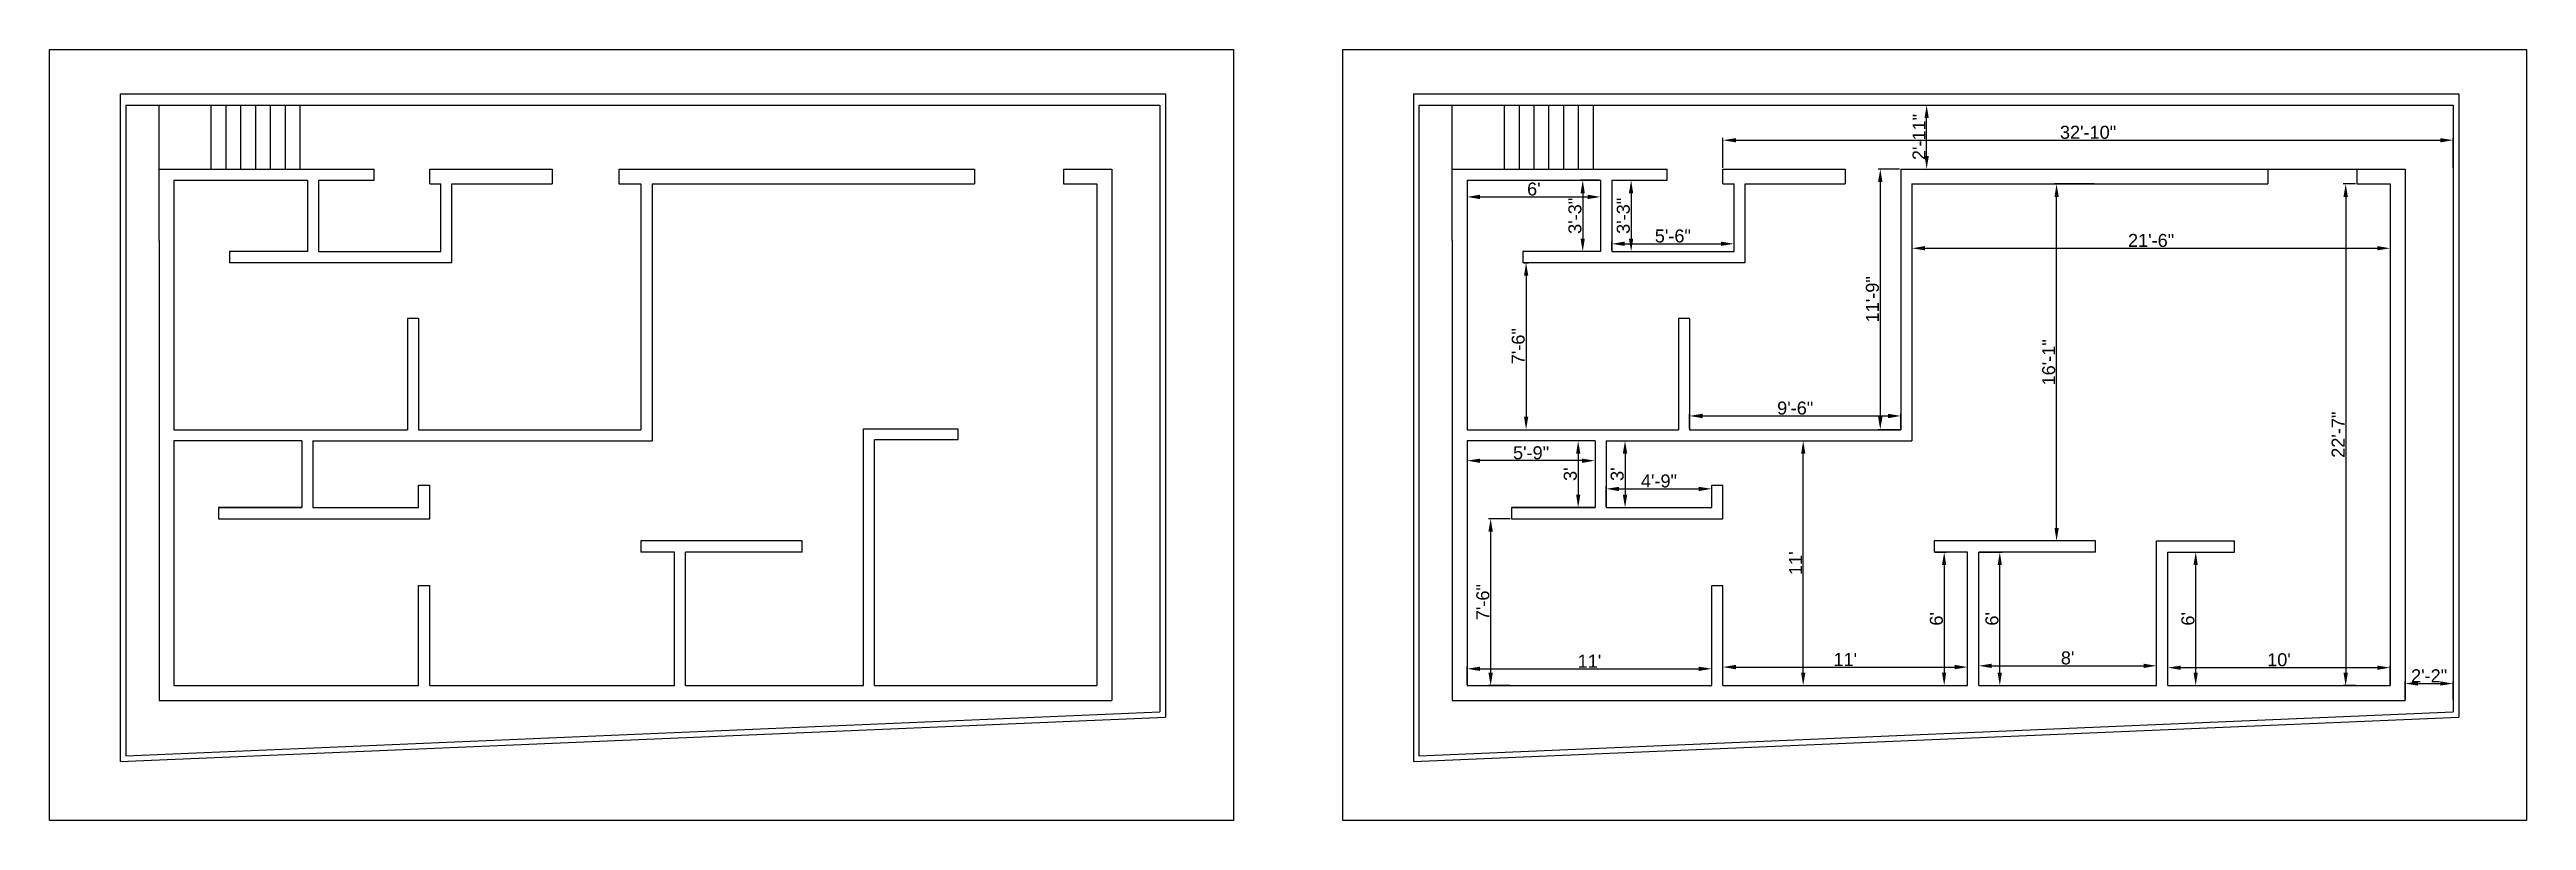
# Model space of a CAD drawing. Header units: inches. Extents: x 2901 to 4238, y 1942 to 2357.
import ezdxf

# ---------------------------------------------------------------- set-up
doc = ezdxf.new("R2010")
doc.units = ezdxf.units.IN
doc.layers.add('dim', color=200, linetype='Continuous')
doc.layers.add('wall', color=7, linetype='Continuous')
doc.styles.get("Standard").update_dxf_attribs({"font": 'arial.ttf'})
doc.dimstyles.new('ISO-25', dxfattribs={"dimtxt": 7, "dimasz": 7, "dimexe": 1.25, "dimexo": 0.625, "dimtad": 1, "dimdec": 0, "dimlunit": 4, "dimtxsty": 'Standard', "dimcen": 2.5, "dimadec": 0, "dimazin": 0, "dimtfac": 1, "dimtdec": 0, "dimtmove": 0, "dimatfit": 3, "dimfxl": 1, "dimfrac": 2, "dimarcsym": 0})

# ---------------------------------------------------------------- blocks, each defined once
blk = doc.blocks.new('*D12')
at = {"layer": 'Defpoints', "color": 0, "transparency": 16777216}
for p in [(3666, 2146.5), (3735, 2146.5), (3666, 2135.8)]:
    blk.add_point(p, dxfattribs=at)
at = {"layer": 'dim', "color": 0, "lineweight": -2, "transparency": 16777216}
for p, q in [((3666, 2145.9), (3666, 2134.5)), ((3735, 2145.9), (3735, 2134.5)), ((3728, 2135.8), (3673, 2135.8))]:
    blk.add_line(p, q, dxfattribs=at)
at = {"layer": 'dim', "color": 0, "transparency": 16777216}
for points in [[(3673, 2136.9), (3673, 2134.6), (3666, 2135.8)], [(3728, 2136.9), (3728, 2134.6), (3735, 2135.8)]]:
    blk.add_solid(points, dxfattribs=at)
at = {"layer": 'dim', "color": 0, "transparency": 16777216, "insert": (3700.5, 2140), "char_height": 7, "attachment_point": 5}
blk.add_mtext('5\'-9"', dxfattribs=at)
blk = doc.blocks.new('*D13')
at = {"layer": 'Defpoints', "color": 0, "transparency": 16777216}
for p in [(3735, 2146.5), (3725.9, 2110.5), (3735, 2110.5)]:
    blk.add_point(p, dxfattribs=at)
at = {"layer": 'dim', "color": 0, "lineweight": -2, "transparency": 16777216}
for p, q in [((3734.3, 2146.5), (3724.7, 2146.5)), ((3725.9, 2139.5), (3725.9, 2117.5)), ((3734.3, 2110.5), (3724.7, 2110.5))]:
    blk.add_line(p, q, dxfattribs=at)
at = {"layer": 'dim', "color": 0, "transparency": 16777216}
for points in [[(3724.8, 2139.5), (3727.1, 2139.5), (3725.9, 2146.5)], [(3724.8, 2117.5), (3727.1, 2117.5), (3725.9, 2110.5)]]:
    blk.add_solid(points, dxfattribs=at)
at = {"layer": 'dim', "color": 0, "transparency": 16777216, "insert": (3721.7, 2128.5), "char_height": 7, "attachment_point": 5, "rotation": 90}
blk.add_mtext("3'", dxfattribs=at)
blk = doc.blocks.new('*D14')
at = {"layer": 'Defpoints', "color": 0, "transparency": 16777216}
for p in [(3741, 2146.5), (3741, 2110.5), (3751.2, 2110.5)]:
    blk.add_point(p, dxfattribs=at)
at = {"layer": 'dim', "color": 0, "lineweight": -2, "transparency": 16777216}
for p, q in [((3741.6, 2146.5), (3752.4, 2146.5)), ((3751.2, 2139.5), (3751.2, 2117.5)), ((3741.6, 2110.5), (3752.4, 2110.5))]:
    blk.add_line(p, q, dxfattribs=at)
at = {"layer": 'dim', "color": 0, "transparency": 16777216}
for points in [[(3750, 2139.5), (3752.4, 2139.5), (3751.2, 2146.5)], [(3750, 2117.5), (3752.4, 2117.5), (3751.2, 2110.5)]]:
    blk.add_solid(points, dxfattribs=at)
at = {"layer": 'dim', "color": 0, "transparency": 16777216, "insert": (3747, 2128.5), "char_height": 7, "attachment_point": 5, "rotation": 90}
blk.add_mtext("3'", dxfattribs=at)
blk = doc.blocks.new('*D15')
at = {"layer": 'Defpoints', "color": 0, "transparency": 16777216}
for p in [(3798, 2120.6), (3741, 2110.5), (3798, 2110.5)]:
    blk.add_point(p, dxfattribs=at)
at = {"layer": 'dim', "color": 0, "lineweight": -2, "transparency": 16777216}
for p, q in [((3741, 2111.1), (3741, 2121.8)), ((3748, 2120.6), (3791, 2120.6)), ((3798, 2111.1), (3798, 2121.8))]:
    blk.add_line(p, q, dxfattribs=at)
at = {"layer": 'dim', "color": 0, "transparency": 16777216}
for points in [[(3748, 2121.7), (3748, 2119.4), (3741, 2120.6)], [(3791, 2121.7), (3791, 2119.4), (3798, 2120.6)]]:
    blk.add_solid(points, dxfattribs=at)
at = {"layer": 'dim', "color": 0, "transparency": 16777216, "insert": (3769.5, 2124.8), "char_height": 7, "attachment_point": 5}
blk.add_mtext('4\'-9"', dxfattribs=at)
blk = doc.blocks.new('*D16')
at = {"layer": 'Defpoints', "color": 0, "transparency": 16777216}
for p in [(3690, 2104.5), (3678.7, 2014.5), (3690, 2014.5)]:
    blk.add_point(p, dxfattribs=at)
at = {"layer": 'dim', "color": 0, "lineweight": -2, "transparency": 16777216}
for p, q in [((3689.3, 2104.5), (3677.5, 2104.5)), ((3678.7, 2097.5), (3678.7, 2021.5)), ((3689.3, 2014.5), (3677.5, 2014.5))]:
    blk.add_line(p, q, dxfattribs=at)
at = {"layer": 'dim', "color": 0, "transparency": 16777216}
for points in [[(3677.5, 2097.5), (3679.9, 2097.5), (3678.7, 2104.5)], [(3677.5, 2021.5), (3679.9, 2021.5), (3678.7, 2014.5)]]:
    blk.add_solid(points, dxfattribs=at)
at = {"layer": 'dim', "color": 0, "transparency": 16777216, "insert": (3674.5, 2059.5), "char_height": 7, "attachment_point": 5, "rotation": 90}
blk.add_mtext('7\'-6"', dxfattribs=at)
blk = doc.blocks.new('*D17')
at = {"layer": 'Defpoints', "color": 0, "transparency": 16777216}
for p in [(3798, 2023.6), (3666, 2014.5), (3798, 2014.5)]:
    blk.add_point(p, dxfattribs=at)
at = {"layer": 'dim', "color": 0, "lineweight": -2, "transparency": 16777216}
for p, q in [((3666, 2015.1), (3666, 2024.8)), ((3673, 2023.6), (3791, 2023.6)), ((3798, 2015.1), (3798, 2024.8))]:
    blk.add_line(p, q, dxfattribs=at)
at = {"layer": 'dim', "color": 0, "transparency": 16777216}
for points in [[(3673, 2024.7), (3673, 2022.4), (3666, 2023.6)], [(3791, 2024.7), (3791, 2022.4), (3798, 2023.6)]]:
    blk.add_solid(points, dxfattribs=at)
at = {"layer": 'dim', "color": 0, "transparency": 16777216, "insert": (3732, 2027.7), "char_height": 7, "attachment_point": 5}
blk.add_mtext("11'", dxfattribs=at)
blk = doc.blocks.new('*D36')
at = {"layer": 'Defpoints', "color": 0, "transparency": 16777216}
for p in [(4198, 2308.6), (3804, 2293), (4198, 2293)]:
    blk.add_point(p, dxfattribs=at)
at = {"layer": 'dim', "color": 0, "lineweight": -2, "transparency": 16777216}
for p, q in [((3804, 2293.6), (3804, 2309.8)), ((3811, 2308.6), (4191, 2308.6)), ((4198, 2293.6), (4198, 2309.8))]:
    blk.add_line(p, q, dxfattribs=at)
at = {"layer": 'dim', "color": 0, "transparency": 16777216}
for points in [[(3811, 2309.7), (3811, 2307.4), (3804, 2308.6)], [(4191, 2309.7), (4191, 2307.4), (4198, 2308.6)]]:
    blk.add_solid(points, dxfattribs=at)
at = {"layer": 'dim', "color": 0, "transparency": 16777216, "insert": (4001, 2312.8), "char_height": 7, "attachment_point": 5}
blk.add_mtext('32\'-10"', dxfattribs=at)
blk = doc.blocks.new('*D74')
at = {"layer": 'Defpoints', "color": 0, "transparency": 16777216}
for p in [(3900, 2293), (3888.9, 2152.5), (3900, 2152.5)]:
    blk.add_point(p, dxfattribs=at)
at = {"layer": 'dim', "color": 0, "lineweight": -2, "transparency": 16777216}
for p, q in [((3899.3, 2293), (3887.7, 2293)), ((3888.9, 2286), (3888.9, 2159.5)), ((3899.3, 2152.5), (3887.7, 2152.5))]:
    blk.add_line(p, q, dxfattribs=at)
at = {"layer": 'dim', "color": 0, "transparency": 16777216}
for points in [[(3887.7, 2286), (3890.1, 2286), (3888.9, 2293)], [(3887.7, 2159.5), (3890.1, 2159.5), (3888.9, 2152.5)]]:
    blk.add_solid(points, dxfattribs=at)
at = {"layer": 'dim', "color": 0, "transparency": 16777216, "insert": (3884.7, 2222.8), "char_height": 7, "attachment_point": 5, "rotation": 90}
blk.add_mtext('11\'-9"', dxfattribs=at)
blk = doc.blocks.new('*D77')
at = {"layer": 'Defpoints', "color": 0, "transparency": 16777216}
for p in [(3666, 2287), (3738, 2287), (3738, 2278)]:
    blk.add_point(p, dxfattribs=at)
at = {"layer": 'dim', "color": 0, "lineweight": -2, "transparency": 16777216}
for p, q in [((3666, 2286.4), (3666, 2276.8)), ((3738, 2286.4), (3738, 2276.8)), ((3673, 2278), (3731, 2278))]:
    blk.add_line(p, q, dxfattribs=at)
at = {"layer": 'dim', "color": 0, "transparency": 16777216}
for points in [[(3673, 2279.2), (3673, 2276.8), (3666, 2278)], [(3731, 2279.2), (3731, 2276.8), (3738, 2278)]]:
    blk.add_solid(points, dxfattribs=at)
at = {"layer": 'dim', "color": 0, "transparency": 16777216, "insert": (3702, 2282.2), "char_height": 7, "attachment_point": 5}
blk.add_mtext("6'", dxfattribs=at)
blk = doc.blocks.new('*D78')
at = {"layer": 'Defpoints', "color": 0, "transparency": 16777216}
for p in [(3738, 2287), (3728.4, 2248.5), (3738, 2248.5)]:
    blk.add_point(p, dxfattribs=at)
at = {"layer": 'dim', "color": 0, "lineweight": -2, "transparency": 16777216}
for p, q in [((3737.3, 2287), (3727.1, 2287)), ((3728.4, 2280), (3728.4, 2255.5)), ((3737.3, 2248.5), (3727.1, 2248.5))]:
    blk.add_line(p, q, dxfattribs=at)
at = {"layer": 'dim', "color": 0, "transparency": 16777216}
for points in [[(3727.2, 2280), (3729.5, 2280), (3728.4, 2287)], [(3727.2, 2255.5), (3729.5, 2255.5), (3728.4, 2248.5)]]:
    blk.add_solid(points, dxfattribs=at)
at = {"layer": 'dim', "color": 0, "transparency": 16777216, "insert": (3724.2, 2267.8), "char_height": 7, "attachment_point": 5, "rotation": 90}
blk.add_mtext('3\'-3"', dxfattribs=at)
blk = doc.blocks.new('*D79')
at = {"layer": 'Defpoints', "color": 0, "transparency": 16777216}
for p in [(3744, 2248.5), (3810, 2252.7), (3810, 2248.5)]:
    blk.add_point(p, dxfattribs=at)
at = {"layer": 'dim', "color": 0, "lineweight": -2, "transparency": 16777216}
for p, q in [((3744, 2249.1), (3744, 2254)), ((3751, 2252.7), (3803, 2252.7)), ((3810, 2249.1), (3810, 2254))]:
    blk.add_line(p, q, dxfattribs=at)
at = {"layer": 'dim', "color": 0, "transparency": 16777216}
for points in [[(3751, 2253.9), (3751, 2251.6), (3744, 2252.7)], [(3803, 2253.9), (3803, 2251.6), (3810, 2252.7)]]:
    blk.add_solid(points, dxfattribs=at)
at = {"layer": 'dim', "color": 0, "transparency": 16777216, "insert": (3777, 2256.9), "char_height": 7, "attachment_point": 5}
blk.add_mtext('5\'-6"', dxfattribs=at)
blk = doc.blocks.new('*D80')
at = {"layer": 'Defpoints', "color": 0, "transparency": 16777216}
for p in [(3744, 2287), (3744, 2248.5), (3754.5, 2248.5)]:
    blk.add_point(p, dxfattribs=at)
at = {"layer": 'dim', "color": 0, "lineweight": -2, "transparency": 16777216}
for p, q in [((3744.6, 2287), (3755.7, 2287)), ((3754.5, 2280), (3754.5, 2255.5)), ((3744.6, 2248.5), (3755.7, 2248.5))]:
    blk.add_line(p, q, dxfattribs=at)
at = {"layer": 'dim', "color": 0, "transparency": 16777216}
for points in [[(3753.3, 2280), (3755.6, 2280), (3754.5, 2287)], [(3753.3, 2255.5), (3755.6, 2255.5), (3754.5, 2248.5)]]:
    blk.add_solid(points, dxfattribs=at)
at = {"layer": 'dim', "color": 0, "transparency": 16777216, "insert": (3750.3, 2267.8), "char_height": 7, "attachment_point": 5, "rotation": 90}
blk.add_mtext('3\'-3"', dxfattribs=at)
blk = doc.blocks.new('*D82')
at = {"layer": 'Defpoints', "color": 0, "transparency": 16777216}
for p in [(3696, 2242.5), (3696, 2152.5), (3697.8, 2152.5)]:
    blk.add_point(p, dxfattribs=at)
at = {"layer": 'dim', "color": 0, "lineweight": -2, "transparency": 16777216}
for p, q in [((3696.6, 2242.5), (3699.1, 2242.5)), ((3697.8, 2235.5), (3697.8, 2159.5)), ((3696.6, 2152.5), (3699.1, 2152.5))]:
    blk.add_line(p, q, dxfattribs=at)
at = {"layer": 'dim', "color": 0, "transparency": 16777216}
for points in [[(3696.7, 2235.5), (3699, 2235.5), (3697.8, 2242.5)], [(3696.7, 2159.5), (3699, 2159.5), (3697.8, 2152.5)]]:
    blk.add_solid(points, dxfattribs=at)
at = {"layer": 'dim', "color": 0, "transparency": 16777216, "insert": (3693.6, 2197.5), "char_height": 7, "attachment_point": 5, "rotation": 90}
blk.add_mtext('7\'-6"', dxfattribs=at)
blk = doc.blocks.new('*D85')
at = {"layer": 'Defpoints', "color": 0, "transparency": 16777216}
for p in [(4172, 2006.5), (4198, 2015.6), (4198, 2006.5)]:
    blk.add_point(p, dxfattribs=at)
at = {"layer": 'dim', "color": 0, "lineweight": -2, "transparency": 16777216}
for p, q in [((4172, 2007.1), (4172, 2016.9)), ((4179, 2015.6), (4191, 2015.6)), ((4198, 2007.1), (4198, 2016.9))]:
    blk.add_line(p, q, dxfattribs=at)
at = {"layer": 'dim', "color": 0, "transparency": 16777216}
for points in [[(4179, 2016.8), (4179, 2014.5), (4172, 2015.6)], [(4191, 2016.8), (4191, 2014.5), (4198, 2015.6)]]:
    blk.add_solid(points, dxfattribs=at)
at = {"layer": 'dim', "color": 0, "transparency": 16777216, "insert": (4185, 2019.8), "char_height": 7, "attachment_point": 5}
blk.add_mtext('2\'-2"', dxfattribs=at)
blk = doc.blocks.new('*D86')
at = {"layer": 'Defpoints', "color": 0, "transparency": 16777216}
for p in [(3942, 2086.5), (3953.4, 2086.5), (3942, 2014.5)]:
    blk.add_point(p, dxfattribs=at)
at = {"layer": 'dim', "color": 0, "lineweight": -2, "transparency": 16777216}
for p, q in [((3942.6, 2086.5), (3954.6, 2086.5)), ((3953.4, 2021.5), (3953.4, 2079.5)), ((3942.6, 2014.5), (3954.6, 2014.5))]:
    blk.add_line(p, q, dxfattribs=at)
at = {"layer": 'dim', "color": 0, "transparency": 16777216}
for points in [[(3952.2, 2079.5), (3954.5, 2079.5), (3953.4, 2086.5)], [(3952.2, 2021.5), (3954.5, 2021.5), (3953.4, 2014.5)]]:
    blk.add_solid(points, dxfattribs=at)
at = {"layer": 'dim', "color": 0, "transparency": 16777216, "insert": (3949.2, 2050.5), "char_height": 7, "attachment_point": 5, "rotation": 90}
blk.add_mtext("6'", dxfattribs=at)
blk = doc.blocks.new('*D90')
at = {"layer": 'Defpoints', "color": 0, "transparency": 16777216}
for p in [(4038, 2025.2), (3942, 2014.5), (4038, 2014.5)]:
    blk.add_point(p, dxfattribs=at)
at = {"layer": 'dim', "color": 0, "lineweight": -2, "transparency": 16777216}
for p, q in [((3942, 2015.1), (3942, 2026.4)), ((3949, 2025.2), (4031, 2025.2)), ((4038, 2015.1), (4038, 2026.4))]:
    blk.add_line(p, q, dxfattribs=at)
at = {"layer": 'dim', "color": 0, "transparency": 16777216}
for points in [[(3949, 2026.3), (3949, 2024), (3942, 2025.2)], [(4031, 2026.3), (4031, 2024), (4038, 2025.2)]]:
    blk.add_solid(points, dxfattribs=at)
at = {"layer": 'dim', "color": 0, "transparency": 16777216, "insert": (3990, 2029.4), "char_height": 7, "attachment_point": 5}
blk.add_mtext("8'", dxfattribs=at)
blk = doc.blocks.new('*D91')
at = {"layer": 'Defpoints', "color": 0, "transparency": 16777216}
for p in [(4164, 2024.2), (4044, 2014.5), (4164, 2014.5)]:
    blk.add_point(p, dxfattribs=at)
at = {"layer": 'dim', "color": 0, "lineweight": -2, "transparency": 16777216}
for p, q in [((4044, 2015.1), (4044, 2025.4)), ((4051, 2024.2), (4157, 2024.2)), ((4164, 2015.1), (4164, 2025.4))]:
    blk.add_line(p, q, dxfattribs=at)
at = {"layer": 'dim', "color": 0, "transparency": 16777216}
for points in [[(4051, 2025.3), (4051, 2023), (4044, 2024.2)], [(4157, 2025.3), (4157, 2023), (4164, 2024.2)]]:
    blk.add_solid(points, dxfattribs=at)
at = {"layer": 'dim', "color": 0, "transparency": 16777216, "insert": (4104, 2028.4), "char_height": 7, "attachment_point": 5}
blk.add_mtext("10'", dxfattribs=at)
blk = doc.blocks.new('*D93')
at = {"layer": 'Defpoints', "color": 0, "transparency": 16777216}
for p in [(3984, 2285), (4005, 2285), (4005, 2092.5)]:
    blk.add_point(p, dxfattribs=at)
at = {"layer": 'dim', "color": 0, "lineweight": -2, "transparency": 16777216}
for p, q in [((4004.3, 2285), (3982.8, 2285)), ((3984, 2099.5), (3984, 2278)), ((4004.3, 2092.5), (3982.8, 2092.5))]:
    blk.add_line(p, q, dxfattribs=at)
at = {"layer": 'dim', "color": 0, "transparency": 16777216}
for points in [[(3982.9, 2278), (3985.2, 2278), (3984, 2285)], [(3982.9, 2099.5), (3985.2, 2099.5), (3984, 2092.5)]]:
    blk.add_solid(points, dxfattribs=at)
at = {"layer": 'dim', "color": 0, "transparency": 16777216, "insert": (3979.8, 2188.8), "char_height": 7, "attachment_point": 5, "rotation": 90}
blk.add_mtext('16\'-1"', dxfattribs=at)
blk = doc.blocks.new('*D96')
at = {"layer": 'Defpoints', "color": 0, "transparency": 16777216}
for p in [(4146, 2285), (4140, 2014.5), (4146, 2014.5)]:
    blk.add_point(p, dxfattribs=at)
at = {"layer": 'dim', "color": 0, "lineweight": -2, "transparency": 16777216}
for p, q in [((4145.3, 2285), (4138.7, 2285)), ((4140, 2278), (4140, 2021.5)), ((4145.3, 2014.5), (4138.7, 2014.5))]:
    blk.add_line(p, q, dxfattribs=at)
at = {"layer": 'dim', "color": 0, "transparency": 16777216}
for points in [[(4138.8, 2278), (4141.2, 2278), (4140, 2285)], [(4138.8, 2021.5), (4141.2, 2021.5), (4140, 2014.5)]]:
    blk.add_solid(points, dxfattribs=at)
at = {"layer": 'dim', "color": 0, "transparency": 16777216, "insert": (4135.9, 2149.8), "char_height": 7, "attachment_point": 5, "rotation": 90}
blk.add_mtext('22\'-7"', dxfattribs=at)
blk = doc.blocks.new('*D97')
at = {"layer": 'Defpoints', "color": 0, "transparency": 16777216}
for p in [(3918, 2086.5), (3918, 2014.5), (3923.4, 2014.5)]:
    blk.add_point(p, dxfattribs=at)
at = {"layer": 'dim', "color": 0, "lineweight": -2, "transparency": 16777216}
for p, q in [((3918.6, 2086.5), (3924.6, 2086.5)), ((3923.4, 2079.5), (3923.4, 2021.5)), ((3918.6, 2014.5), (3924.6, 2014.5))]:
    blk.add_line(p, q, dxfattribs=at)
at = {"layer": 'dim', "color": 0, "transparency": 16777216}
for points in [[(3922.2, 2079.5), (3924.5, 2079.5), (3923.4, 2086.5)], [(3922.2, 2021.5), (3924.5, 2021.5), (3923.4, 2014.5)]]:
    blk.add_solid(points, dxfattribs=at)
at = {"layer": 'dim', "color": 0, "transparency": 16777216, "insert": (3919.2, 2050.5), "char_height": 7, "attachment_point": 5, "rotation": 90}
blk.add_mtext("6'", dxfattribs=at)
blk = doc.blocks.new('*D98')
at = {"layer": 'Defpoints', "color": 0, "transparency": 16777216}
for p in [(3936, 2024.5), (3804, 2014.5), (3936, 2014.5)]:
    blk.add_point(p, dxfattribs=at)
at = {"layer": 'dim', "color": 0, "lineweight": -2, "transparency": 16777216}
for p, q in [((3804, 2015.1), (3804, 2025.7)), ((3811, 2024.5), (3929, 2024.5)), ((3936, 2015.1), (3936, 2025.7))]:
    blk.add_line(p, q, dxfattribs=at)
at = {"layer": 'dim', "color": 0, "transparency": 16777216}
for points in [[(3811, 2025.7), (3811, 2023.3), (3804, 2024.5)], [(3929, 2025.7), (3929, 2023.3), (3936, 2024.5)]]:
    blk.add_solid(points, dxfattribs=at)
at = {"layer": 'dim', "color": 0, "transparency": 16777216, "insert": (3870, 2028.6), "char_height": 7, "attachment_point": 5}
blk.add_mtext("11'", dxfattribs=at)
blk = doc.blocks.new('*D99')
at = {"layer": 'Defpoints', "color": 0, "transparency": 16777216}
for p in [(3804, 2146.5), (3847.3, 2146.5), (3804, 2014.5)]:
    blk.add_point(p, dxfattribs=at)
at = {"layer": 'dim', "color": 0, "lineweight": -2, "transparency": 16777216}
for p, q in [((3804.6, 2146.5), (3848.6, 2146.5)), ((3847.3, 2021.5), (3847.3, 2139.5)), ((3804.6, 2014.5), (3848.6, 2014.5))]:
    blk.add_line(p, q, dxfattribs=at)
at = {"layer": 'dim', "color": 0, "transparency": 16777216}
for points in [[(3846.2, 2139.5), (3848.5, 2139.5), (3847.3, 2146.5)], [(3846.2, 2021.5), (3848.5, 2021.5), (3847.3, 2014.5)]]:
    blk.add_solid(points, dxfattribs=at)
at = {"layer": 'dim', "color": 0, "transparency": 16777216, "insert": (3843.2, 2080.5), "char_height": 7, "attachment_point": 5, "rotation": 90}
blk.add_mtext("11'", dxfattribs=at)
blk = doc.blocks.new('*D128')
at = {"layer": 'Defpoints', "color": 0, "transparency": 16777216}
for p in [(3786, 2152.5), (3900, 2159.9), (3900, 2152.5)]:
    blk.add_point(p, dxfattribs=at)
at = {"layer": 'dim', "color": 0, "lineweight": -2, "transparency": 16777216}
for p, q in [((3786, 2153.1), (3786, 2161.1)), ((3793, 2159.9), (3893, 2159.9)), ((3900, 2153.1), (3900, 2161.1))]:
    blk.add_line(p, q, dxfattribs=at)
at = {"layer": 'dim', "color": 0, "transparency": 16777216}
for points in [[(3793, 2161.1), (3793, 2158.7), (3786, 2159.9)], [(3893, 2161.1), (3893, 2158.7), (3900, 2159.9)]]:
    blk.add_solid(points, dxfattribs=at)
at = {"layer": 'dim', "color": 0, "transparency": 16777216, "insert": (3843, 2164.1), "char_height": 7, "attachment_point": 5}
blk.add_mtext('9\'-6"', dxfattribs=at)
blk = doc.blocks.new('*D129')
at = {"layer": 'Defpoints', "color": 0, "transparency": 16777216}
for p in [(3906, 2285), (4164, 2285), (4164, 2250.3)]:
    blk.add_point(p, dxfattribs=at)
at = {"layer": 'dim', "color": 0, "lineweight": -2, "transparency": 16777216}
for p, q in [((3906, 2284.4), (3906, 2249.1)), ((4164, 2284.4), (4164, 2249.1)), ((3913, 2250.3), (4157, 2250.3))]:
    blk.add_line(p, q, dxfattribs=at)
at = {"layer": 'dim', "color": 0, "transparency": 16777216}
for points in [[(3913, 2251.5), (3913, 2249.2), (3906, 2250.3)], [(4157, 2251.5), (4157, 2249.2), (4164, 2250.3)]]:
    blk.add_solid(points, dxfattribs=at)
at = {"layer": 'dim', "color": 0, "transparency": 16777216, "insert": (4035, 2254.5), "char_height": 7, "attachment_point": 5}
blk.add_mtext('21\'-6"', dxfattribs=at)
blk = doc.blocks.new('*D131')
at = {"layer": 'Defpoints', "color": 0, "transparency": 16777216}
for p in [(4044, 2086.5), (4059.1, 2086.5), (4044, 2014.5)]:
    blk.add_point(p, dxfattribs=at)
at = {"layer": 'dim', "color": 0, "lineweight": -2, "transparency": 16777216}
for p, q in [((4044.6, 2086.5), (4060.3, 2086.5)), ((4059.1, 2021.5), (4059.1, 2079.5)), ((4044.6, 2014.5), (4060.3, 2014.5))]:
    blk.add_line(p, q, dxfattribs=at)
at = {"layer": 'dim', "color": 0, "transparency": 16777216}
for points in [[(4057.9, 2079.5), (4060.2, 2079.5), (4059.1, 2086.5)], [(4057.9, 2021.5), (4060.2, 2021.5), (4059.1, 2014.5)]]:
    blk.add_solid(points, dxfattribs=at)
at = {"layer": 'dim', "color": 0, "transparency": 16777216, "insert": (4054.9, 2050.5), "char_height": 7, "attachment_point": 5, "rotation": 90}
blk.add_mtext("6'", dxfattribs=at)
blk = doc.blocks.new('*D132')
at = {"layer": 'Defpoints', "color": 0, "transparency": 16777216}
for p in [(3900, 2327.5), (3913.9, 2327.5), (3900, 2293)]:
    blk.add_point(p, dxfattribs=at)
at = {"layer": 'dim', "color": 0, "lineweight": -2, "transparency": 16777216}
for p, q in [((3900.6, 2327.5), (3915.2, 2327.5)), ((3913.9, 2300), (3913.9, 2320.5)), ((3900.6, 2293), (3915.2, 2293))]:
    blk.add_line(p, q, dxfattribs=at)
at = {"layer": 'dim', "color": 0, "transparency": 16777216}
for points in [[(3912.8, 2320.5), (3915.1, 2320.5), (3913.9, 2327.5)], [(3912.8, 2300), (3915.1, 2300), (3913.9, 2293)]]:
    blk.add_solid(points, dxfattribs=at)
at = {"layer": 'dim', "color": 0, "transparency": 16777216, "insert": (3909.8, 2310.3), "char_height": 7, "attachment_point": 5, "rotation": 90}
blk.add_mtext('2\'-11"', dxfattribs=at)

msp = doc.modelspace()

# ---------------------------------------------------------------- linework, layer by layer
at = {"layer": 'dim'}
msp.add_line((4098, 2293), (4146, 2293), dxfattribs=at)
at = {"layer": 'wall'}
for p, q in [((2939.3, 2333.5), (2939.3, 1973.5)), ((2939.3, 2333.5), (3503.3, 2333.5)), ((2942.3, 2327.5), (3498.3, 2327.5)), ((2942.3, 2327.5), (2942.3, 1976.6)), ((2960.3, 2254.5), (2960.3, 2327.5)), ((2988.3, 2327.5), (2988.3, 2293)), ((2996.3, 2327.5), (2996.3, 2293)), ((3004.3, 2327.5), (3004.3, 2293)), ((3012.3, 2327.5), (3012.3, 2293)), ((3020.3, 2327.5), (3020.3, 2293)), ((3028.3, 2327.5), (3028.3, 2293)), ((3036.3, 2327.5), (3036.3, 2293)), ((3498.3, 2327.5), (3500.3, 2327.5)), ((3500.3, 2327.5), (3500.3, 2000.4)), ((3503.3, 2333.5), (3503.3, 1997.5)), ((3637, 2333.5), (3637, 1973.5)), ((3637, 2333.5), (4201, 2333.5)), ((3640, 2327.5), (4196, 2327.5)), ((3640, 2327.5), (3640, 1976.6)), ((3658, 2254.5), (3658, 2327.5)), ((3686, 2327.5), (3686, 2293)), ((3694, 2327.5), (3694, 2293)), ((3702, 2327.5), (3702, 2293)), ((3710, 2327.5), (3710, 2293)), ((3718, 2327.5), (3718, 2293)), ((3726, 2327.5), (3726, 2293)), ((3734, 2327.5), (3734, 2293)), ((4196, 2327.5), (4198, 2327.5)), ((4198, 2327.5), (4198, 2000.4)), ((4201, 2333.5), (4201, 1997.5)), ((2960.3, 2293), (3076.3, 2293)), ((2968.3, 2287), (2968.3, 2152.5)), ((2968.3, 2287), (3040.3, 2287)), ((3040.3, 2287), (3040.3, 2248.5)), ((3046.3, 2287), (3046.3, 2248.5)), ((3046.3, 2287), (3076.3, 2287)), ((3076.3, 2287), (3076.3, 2293)), ((3106.3, 2293), (3172.3, 2293)), ((3106.3, 2285), (3106.3, 2293)), ((3172.3, 2293), (3172.3, 2285)), ((3208.3, 2293), (3208.3, 2285)), ((3208.3, 2293), (3400.3, 2293)), ((3400.3, 2293), (3400.3, 2285)), ((3448.3, 2293), (3448.3, 2285)), ((3448.3, 2293), (3474.3, 2293)), ((3474.3, 2293), (3474.3, 2006.5)), ((3658, 2293), (3774, 2293)), ((3666, 2287), (3666, 2152.5)), ((3666, 2287), (3738, 2287)), ((3738, 2287), (3738, 2248.5)), ((3744, 2287), (3744, 2248.5)), ((3744, 2287), (3774, 2287)), ((3774, 2287), (3774, 2293)), ((3804, 2285), (3804, 2293)), ((3804, 2293), (3870, 2293)), ((3870, 2293), (3870, 2285)), ((3900, 2293), (3900, 2152.5)), ((3900, 2293), (4098, 2293)), ((4098, 2293), (4098, 2285)), ((4146, 2293), (4146, 2285)), ((4146, 2293), (4172, 2293)), ((4172, 2293), (4172, 2006.5)), ((3106.3, 2285), (3112.3, 2285)), ((3112.3, 2248.5), (3112.3, 2285)), ((3118.3, 2285), (3172.3, 2285)), ((3118.3, 2242.5), (3118.3, 2285)), ((3208.3, 2285), (3220.3, 2285)), ((3220.3, 2285), (3220.3, 2152.5)), ((3226.3, 2285), (3226.3, 2146.5)), ((3226.3, 2285), (3400.3, 2285)), ((3448.3, 2285), (3466.3, 2285)), ((3466.3, 2285), (3466.3, 2014.5)), ((3804, 2285), (3810, 2285)), ((3810, 2248.5), (3810, 2285)), ((3816, 2242.5), (3816, 2285)), ((3816, 2285), (3870, 2285)), ((3906, 2285), (3906, 2146.5)), ((3906, 2285), (4098, 2285)), ((4146, 2285), (4164, 2285)), ((4164, 2285), (4164, 2014.5)), ((2960.3, 2254.5), (2960.3, 2006.5)), ((2998.3, 2248.5), (2998.3, 2242.5)), ((3040.3, 2248.5), (2998.3, 2248.5)), ((3046.3, 2248.5), (3112.3, 2248.5)), ((3658, 2254.5), (3658, 2006.5)), ((3738, 2248.5), (3696, 2248.5)), ((3696, 2248.5), (3696, 2242.5)), ((3744, 2248.5), (3810, 2248.5)), ((3118.3, 2242.5), (2998.3, 2242.5)), ((3816, 2242.5), (3696, 2242.5)), ((3094.3, 2212.5), (3094.3, 2152.5)), ((3100.3, 2212.5), (3094.3, 2212.5)), ((3100.3, 2212.5), (3100.3, 2152.5)), ((3780, 2212.5), (3780, 2152.5)), ((3786, 2212.5), (3780, 2212.5)), ((3786, 2212.5), (3786, 2152.5)), ((2968.3, 2152.5), (3094.3, 2152.5)), ((3100.3, 2152.5), (3220.3, 2152.5)), ((3340.3, 2014.5), (3340.3, 2153)), ((3340.3, 2153), (3391.3, 2153)), ((3391.3, 2153), (3391.3, 2147)), ((3666, 2152.5), (3780, 2152.5)), ((3786, 2152.5), (3900, 2152.5)), ((2968.3, 2146.5), (2968.3, 2014.5)), ((3037.3, 2146.5), (2968.3, 2146.5)), ((3037.3, 2146.5), (3037.3, 2110.5)), ((3043.3, 2146.5), (3043.3, 2110.5)), ((3043.3, 2146.5), (3106.3, 2146.5)), ((3106.3, 2146.5), (3226.3, 2146.5)), ((3346.3, 2014.5), (3346.3, 2147)), ((3391.3, 2147), (3346.3, 2147)), ((3666, 2146.5), (3666, 2014.5)), ((3735, 2146.5), (3666, 2146.5)), ((3735, 2146.5), (3735, 2110.5)), ((3741, 2146.5), (3741, 2110.5)), ((3741, 2146.5), (3804, 2146.5)), ((3804, 2146.5), (3906, 2146.5)), ((3100.3, 2110.5), (3100.3, 2122.5)), ((3100.3, 2122.5), (3106.3, 2122.5)), ((3106.3, 2104.5), (3106.3, 2122.5)), ((3798, 2110.5), (3798, 2122.5)), ((3798, 2122.5), (3804, 2122.5)), ((3804, 2104.5), (3804, 2122.5)), ((2992.3, 2110.5), (2992.3, 2104.5)), ((2992.3, 2110.5), (3037.3, 2110.5)), ((3037.3, 2110.5), (2992.3, 2110.5)), ((2992.3, 2104.5), (3106.3, 2104.5)), ((3043.3, 2110.5), (3100.3, 2110.5)), ((3690, 2110.5), (3690, 2104.5)), ((3690, 2110.5), (3735, 2110.5)), ((3735, 2110.5), (3690, 2110.5)), ((3690, 2104.5), (3804, 2104.5)), ((3741, 2110.5), (3798, 2110.5)), ((3220.3, 2092.5), (3220.3, 2086.5)), ((3307.3, 2092.5), (3220.3, 2092.5)), ((3238.3, 2086.5), (3220.3, 2086.5)), ((3238.3, 2014.5), (3238.3, 2086.5)), ((3244.3, 2014.5), (3244.3, 2086.5)), ((3307.3, 2086.5), (3244.3, 2086.5)), ((3307.3, 2086.5), (3307.3, 2092.5)), ((4005, 2092.5), (3918, 2092.5)), ((3918, 2092.5), (3918, 2086.5)), ((3936, 2086.5), (3918, 2086.5)), ((3936, 2014.5), (3936, 2086.5)), ((3942, 2014.5), (3942, 2086.5)), ((4005, 2086.5), (3942, 2086.5)), ((4005, 2086.5), (4005, 2092.5)), ((4038, 2014.5), (4038, 2092.5)), ((4038, 2092.5), (4080, 2092.5)), ((4044, 2014.5), (4044, 2086.5)), ((4044, 2086.5), (4080, 2086.5)), ((4080, 2086.5), (4080, 2092.5)), ((3100.3, 2068.5), (3106.3, 2068.5)), ((3100.3, 2014.5), (3100.3, 2068.5)), ((3106.3, 2014.5), (3106.3, 2068.5)), ((3798, 2068.5), (3804, 2068.5)), ((3798, 2014.5), (3798, 2068.5)), ((3804, 2014.5), (3804, 2068.5)), ((2960.3, 2006.5), (3474.3, 2006.5)), ((2968.3, 2014.5), (3100.3, 2014.5)), ((3106.3, 2014.5), (3238.3, 2014.5)), ((3244.3, 2014.5), (3340.3, 2014.5)), ((3346.3, 2014.5), (3466.3, 2014.5)), ((3658, 2006.5), (4172, 2006.5)), ((3666, 2014.5), (3798, 2014.5)), ((3804, 2014.5), (3936, 2014.5)), ((3942, 2014.5), (4038, 2014.5)), ((4044, 2014.5), (4164, 2014.5)), ((2939.3, 1973.5), (3503.3, 1997.5)), ((2942.3, 1976.6), (3500.3, 2000.4)), ((3637, 1973.5), (4201, 1997.5)), ((3640, 1976.6), (4198, 2000.4))]:
    msp.add_line(p, q, dxfattribs=at)
for points in [[(2901.2, 2357.5), (3539.9, 2357.5), (3539.9, 1941.8), (2901.2, 1941.8)], [(3598.9, 2357.5), (4237.5, 2357.5), (4237.5, 1941.8), (3598.9, 1941.8)]]:
    msp.add_lwpolyline(points, close=True, dxfattribs=at)

# ---------------------------------------------------------------- dimensions: what is measured, and where the dimension line sits
at = {"layer": 'dim'}
for base, p1, p2, picture, middle in [((3913.9275704, 2327.5131776), (3899.9648727, 2293.0131776), (3899.9648727, 2327.5131776), '*D132', (3909.7882457, 2310.2631776)), ((3728.3717229, 2248.5131776), (3737.9648727, 2287.0131776), (3737.9648727, 2248.5131776), '*D78', (3724.1703245, 2267.7631776)), ((3754.4526121, 2248.5131776), (3743.9648727, 2287.0131776), (3743.9648727, 2248.5131776), '*D80', (3750.2512138, 2267.7631776)), ((3888.9083513, 2152.5131776), (3899.9648727, 2293.0131776), (3899.9648727, 2152.5131776), '*D74', (3884.7093404, 2222.7631776)), ((3984.0354934, 2285.0131776), (4004.9648727, 2092.5131776), (4004.9648727, 2285.0131776), '*D93', (3979.8364825, 2188.7631776)), ((4139.9927083, 2014.5131776), (4145.9648727, 2285.0131776), (4145.9648727, 2014.5131776), '*D96', (4135.8533836, 2149.7631776)), ((3697.8, 2152.5), (3696, 2242.5), (3696, 2152.5), '*D82', (3693.6, 2197.5)), ((3725.9, 2110.5), (3735, 2146.5), (3735, 2110.5), '*D13', (3721.7, 2128.5)), ((3847.3, 2146.5), (3804, 2014.5), (3804, 2146.5), '*D99', (3843.2, 2080.5)), ((3678.7, 2014.5), (3690, 2104.5), (3690, 2014.5), '*D16', (3674.5, 2059.5)), ((3923.4, 2014.5), (3918, 2086.5), (3918, 2014.5), '*D97', (3919.2, 2050.5)), ((3953.4, 2086.5), (3942, 2014.5), (3942, 2086.5), '*D86', (3949.2, 2050.5)), ((4059.1, 2086.5), (4044, 2014.5), (4044, 2086.5), '*D131', (4054.9, 2050.5))]:
    dim = msp.add_linear_dim(base=base, p1=p1, p2=p2, angle=90, dimstyle='ISO-25', dxfattribs=at)
    dim.commit()
    dim.dimension.update_dxf_attribs({"geometry": picture, "text_midpoint": middle})
for base, p1, p2, picture, middle in [((4198, 2308.6), (3804, 2293), (4198, 2293), '*D36', (4001, 2312.8)), ((3738, 2278), (3666, 2287), (3738, 2287), '*D77', (3702, 2282.2)), ((4164, 2250.3), (3906, 2285), (4164, 2285), '*D129', (4035, 2254.5)), ((3810, 2252.7), (3744, 2248.5), (3810, 2248.5), '*D79', (3777, 2256.9)), ((3900, 2159.9), (3786, 2152.5), (3900, 2152.5), '*D128', (3843, 2164.1)), ((3798, 2120.6), (3741, 2110.5), (3798, 2110.5), '*D15', (3769.5, 2124.8)), ((3798, 2023.6), (3666, 2014.5), (3798, 2014.5), '*D17', (3732, 2027.7)), ((3936, 2024.5), (3804, 2014.5), (3936, 2014.5), '*D98', (3870, 2028.6)), ((4038, 2025.2), (3942, 2014.5), (4038, 2014.5), '*D90', (3990, 2029.4)), ((4164, 2024.2), (4044, 2014.5), (4164, 2014.5), '*D91', (4104, 2028.4)), ((4198, 2015.6), (4172, 2006.5), (4198, 2006.5), '*D85', (4185, 2019.8))]:
    dim = msp.add_linear_dim(base=base, p1=p1, p2=p2, dimstyle='ISO-25', dxfattribs=at)
    dim.commit()
    dim.dimension.update_dxf_attribs({"geometry": picture, "text_midpoint": middle})
dim = msp.add_linear_dim(base=(3666, 2135.8), p1=(3735, 2146.5), p2=(3666, 2146.5), dimstyle='ISO-25', dxfattribs=at)
dim.commit()
dim.dimension.update_dxf_attribs({"geometry": '*D12', "text_midpoint": (3700.5, 2135.8), "dimtype": 160})
dim = msp.add_linear_dim(base=(3751.2, 2110.5), p1=(3741, 2146.5), p2=(3741, 2110.5), angle=90, dimstyle='ISO-25', dxfattribs=at)
dim.commit()
dim.dimension.update_dxf_attribs({"geometry": '*D14', "text_midpoint": (3751.2, 2128.5), "dimtype": 160})

doc.saveas('drawing.dxf')
